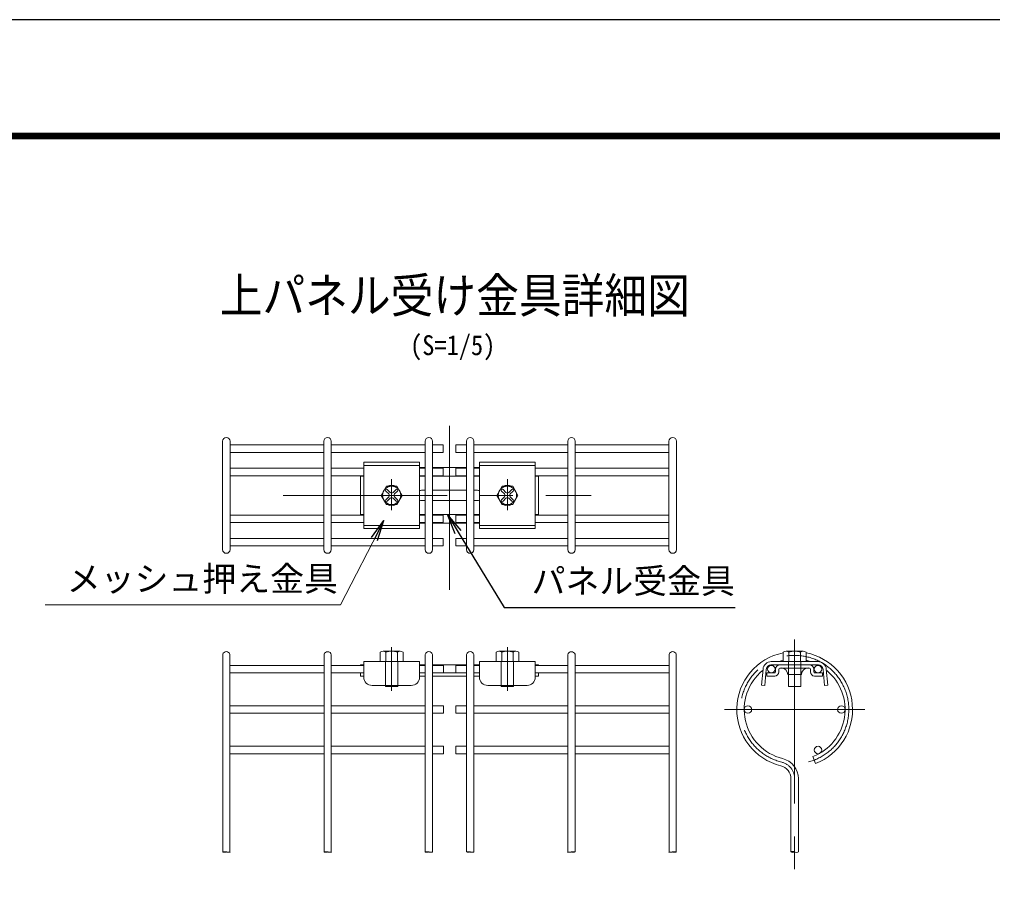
# Model space of a CAD drawing. Units: millimetres, scale not verified, with parts at other scales. Extents: x -4200 to 4200, y -2970 to 2970.
# Drawn here: x 434 to 2317, y 1268 to 2970 of the extents above; entities that cross this region are included whole.
import ezdxf
from ezdxf.enums import TextEntityAlignment as Align

# ---------------------------------------------------------------- set-up
doc = ezdxf.new("R2010")
doc.units = ezdxf.units.MM
doc.header["$LTSCALE"] = 10
doc.linetypes.add('USER1', pattern=[50.8, 31.75, -6.35, 6.35, -6.35])
for name, color, linetype, lineweight in [('0-1_D-STR-DIM', 7, 'Continuous', 13), ('0-2_0', 7, 'Continuous', 25), ('0-5_D-BMK', 2, 'USER1', 13), ('0-9_D-STR3', 3, 'Continuous', 13), ('0-A_D-STR2', 7, 'Continuous', 13), ('0-B_D-STR-TXT', 7, 'Continuous', 13), ('0-D_D-TTL', 7, 'Continuous', 25)]:
    doc.layers.add(name, color=color, linetype=linetype, lineweight=lineweight)
doc.layers.add('0-6_D-TITLE', color=7, linetype='Continuous')
doc.styles.add('ＭＳ ゴシック', font='')
doc.styles.get('ＭＳ ゴシック').set_extended_font_data('MS Gothic')

# ---------------------------------------------------------------- blocks, each defined once
blk = doc.blocks.new('_Open')
at = {"layer": '0-2_0'}
blk.add_line((-10, 1.667), (0, 0), dxfattribs=at)
blk.add_lwpolyline([(-10, -1.667), (0, 0), (-10, 0)], dxfattribs=at)
blk = doc.blocks.new('MLeader5')
at = {"layer": '0-1_D-STR-DIM', "lineweight": 25}
blk.add_line((1277.21, 1974.76), (1261.99, 2012.35), dxfattribs=at)
for points in [[(1288.58, 1981.73), (1261.99, 2012.35), (1282.89, 1978.24)], [(1282.89, 1978.24), (1372.21, 1832.52), (1811.95, 1832.52), (1819.15, 1832.52)]]:
    blk.add_lwpolyline(points, dxfattribs=at)

msp = doc.modelspace()

# ---------------------------------------------------------------- linework, layer by layer
at = {"layer": '0-5_D-BMK'}
for p, q in [((1266.17, 1866.46), (1266.17, 2198.39)), ((1154.17, 2020.83), (1154.17, 2080.84)), ((1378.17, 2020.83), (1378.17, 2080.84)), ((944.33, 2049.35), (1540.54, 2049.35)), ((1934.05, 1770.66), (1934.05, 1314.29)), ((1154.2, 1670.99), (1154.2, 1756.01)), ((1378.17, 1670.99), (1378.17, 1756.01)), ((2069.65, 1635.06), (1798.45, 1635.06))]:
    msp.add_line(p, q, dxfattribs=at)
for centre, radius, start, end in [((1934.05, 1635.06), 104.8, 284.7, 256.20952), ((1901.25, 1501.43), 32.8, 0, 76.20952)]:
    msp.add_arc(centre, radius, start, end, dxfattribs=at)
at = {"layer": '0-9_D-STR3'}
for p, q in [((1100.17, 2113.67), (1208.17, 2113.67)), ((1100.17, 2113.67), (1100.17, 1985.03)), ((1208.17, 2113.67), (1208.17, 1985.03)), ((1324.17, 2113.67), (1432.17, 2113.67)), ((1324.17, 2113.67), (1324.17, 1985.03)), ((1432.17, 2113.67), (1432.17, 1985.03)), ((1100.17, 2107.35), (1208.17, 2107.35)), ((1219.07, 2103.35), (1208.17, 2103.35)), ((1298.87, 2103.35), (1233.47, 2103.35)), ((1324.17, 2107.35), (1432.17, 2107.35)), ((1094.17, 2087.35), (1094.17, 2011.35)), ((1094.17, 2086.35), (1100.17, 2086.35)), ((1208.17, 2086.35), (1219.07, 2086.35)), ((1233.47, 2086.35), (1298.87, 2086.35)), ((1432.17, 2086.35), (1438.17, 2086.35)), ((1438.17, 2011.35), (1438.17, 2087.35)), ((1143.98, 2067), (1133.79, 2049.35)), ((1142.86, 2057.83), (1148.52, 2052.18)), ((1164.37, 2067), (1143.98, 2067)), ((1145.69, 2060.66), (1151.34, 2055)), ((1162.66, 2060.66), (1157, 2055)), ((1165.49, 2057.83), (1159.83, 2052.18)), ((1164.37, 2067), (1174.56, 2049.35)), ((1367.98, 2067), (1357.79, 2049.35)), ((1366.86, 2057.83), (1372.52, 2052.18)), ((1388.37, 2067), (1367.98, 2067)), ((1369.69, 2060.66), (1375.34, 2055)), ((1386.66, 2060.66), (1381, 2055)), ((1389.49, 2057.83), (1383.83, 2052.18)), ((1388.37, 2067), (1398.56, 2049.35)), ((1143.98, 2031.69), (1133.79, 2049.35)), ((1142.86, 2040.86), (1148.52, 2046.52)), ((1145.69, 2038.03), (1151.34, 2043.69)), ((1162.66, 2038.03), (1157, 2043.69)), ((1165.49, 2040.86), (1159.83, 2046.52)), ((1164.37, 2031.69), (1174.56, 2049.35)), ((1367.98, 2031.69), (1357.79, 2049.35)), ((1366.86, 2040.86), (1372.52, 2046.52)), ((1369.69, 2038.03), (1375.34, 2043.69)), ((1386.66, 2038.03), (1381, 2043.69)), ((1389.49, 2040.86), (1383.83, 2046.52)), ((1388.37, 2031.69), (1398.56, 2049.35)), ((1164.37, 2031.69), (1143.98, 2031.69)), ((1388.37, 2031.69), (1367.98, 2031.69)), ((1094.17, 2012.35), (1100.17, 2012.35)), ((1208.17, 2012.35), (1219.07, 2012.35)), ((1233.47, 2012.35), (1298.87, 2012.35)), ((1432.17, 2012.35), (1438.17, 2012.35)), ((1100.17, 1991.35), (1208.17, 1991.35)), ((1100.17, 1985.03), (1208.17, 1985.03)), ((1208.17, 1995.35), (1219.07, 1995.35)), ((1233.47, 1995.35), (1298.87, 1995.35)), ((1324.17, 1991.35), (1432.17, 1991.35)), ((1324.17, 1985.03), (1432.17, 1985.03)), ((1132.15, 1727.75), (1132.15, 1746.27)), ((1137.65, 1747.75), (1170.69, 1747.75)), ((1143.16, 1727.75), (1143.16, 1746.27)), ((1165.19, 1727.75), (1165.19, 1746.27)), ((1176.2, 1746.27), (1176.2, 1727.75)), ((1356.12, 1727.75), (1356.12, 1746.27)), ((1361.63, 1747.75), (1394.67, 1747.75)), ((1367.13, 1727.75), (1367.13, 1746.27)), ((1389.16, 1727.75), (1389.16, 1746.27)), ((1400.17, 1746.27), (1400.17, 1727.75)), ((1912, 1727.87), (1912, 1746.39)), ((1917.51, 1747.87), (1950.55, 1747.87)), ((1923.02, 1727.87), (1923.02, 1746.39)), ((1945.04, 1727.87), (1945.04, 1746.39)), ((1956.05, 1746.39), (1956.05, 1727.87)), ((1100.17, 1727.75), (1208.17, 1727.75)), ((1100.17, 1727.75), (1100.17, 1697.75)), ((1142.2, 1679.75), (1142.2, 1727.75)), ((1166.2, 1679.75), (1166.2, 1727.75)), ((1208.17, 1727.75), (1208.17, 1697.75)), ((1233.4, 1721.35), (1298.94, 1721.35)), ((1313.4, 1721.35), (1324.17, 1721.35)), ((1324.17, 1727.75), (1324.17, 1697.75)), ((1324.17, 1727.75), (1432.17, 1727.75)), ((1366.17, 1679.75), (1366.17, 1727.75)), ((1390.17, 1679.75), (1390.17, 1727.75)), ((1432.17, 1727.75), (1432.17, 1697.75)), ((1432.17, 1721.35), (1438.17, 1721.35)), ((1438.17, 1721.35), (1438.17, 1720.55)), ((1888.73, 1727.87), (1979.37, 1727.87)), ((1888.73, 1721.47), (1979.37, 1721.47)), ((1905.05, 1715.07), (1963.05, 1715.07)), ((1922.05, 1679.87), (1922.05, 1727.87)), ((1946.05, 1679.87), (1946.05, 1727.87)), ((1094.17, 1699.75), (1100.17, 1699.75)), ((1233.4, 1706.15), (1299, 1706.15)), ((1233.4, 1699.75), (1299, 1699.75)), ((1313.4, 1699.75), (1324.17, 1699.75)), ((1432.17, 1706.15), (1438.17, 1706.15)), ((1432.17, 1699.75), (1438.17, 1699.75)), ((1438.17, 1706.15), (1438.17, 1699.75)), ((1872.81, 1713.48), (1869.69, 1682.51)), ((1879.18, 1712.83), (1876.05, 1681.87)), ((1880.05, 1706.27), (1895.45, 1706.27)), ((1897.05, 1713.47), (1897.05, 1707.87)), ((1903.45, 1713.47), (1903.45, 1707.87)), ((1920.85, 1702.68), (1947.25, 1702.68)), ((1964.65, 1713.47), (1964.65, 1707.87)), ((1971.05, 1713.47), (1971.05, 1707.87)), ((1972.65, 1706.27), (1988.05, 1706.27)), ((1972.65, 1699.87), (1988.05, 1699.87)), ((1988.05, 1706.27), (1988.05, 1699.87)), ((1988.93, 1712.83), (1992.05, 1681.87)), ((1995.29, 1713.48), (1998.42, 1682.51)), ((1116.17, 1681.75), (1192.17, 1681.75)), ((1142.2, 1679.75), (1166.2, 1679.75)), ((1340.17, 1681.75), (1416.17, 1681.75)), ((1366.17, 1679.75), (1390.17, 1679.75)), ((1869.69, 1682.51), (1876.05, 1681.87)), ((1922.05, 1679.87), (1946.05, 1679.87)), ((1992.05, 1681.87), (1998.42, 1682.51))]:
    msp.add_line(p, q, dxfattribs=at)
for points in [[(1094.17, 1720.55), (1094.17, 1721.35), (1100.17, 1721.35)], [(1094.17, 1699.75), (1094.17, 1706.15), (1100.17, 1706.15)], [(1880.05, 1706.27), (1880.05, 1699.87), (1895.45, 1699.87)]]:
    msp.add_lwpolyline(points, dxfattribs=at)
for centre in [(1154.17, 2049.35), (1378.17, 2049.35)]:
    msp.add_circle(centre, 17.66, dxfattribs=at)
for centre, radius, start, end in [((1144.27, 2059.25), 2, 44.99953, 224.99952), ((1154.17, 2054.35), 15, 57.53826, 122.46174), ((1154.17, 2057.83), 4, 225.00001, 314.99999), ((1164.07, 2059.25), 2, 315, 135), ((1368.27, 2059.25), 2, 44.99953, 224.99952), ((1378.17, 2054.35), 15, 57.53826, 122.46174), ((1378.17, 2057.83), 4, 225.00001, 314.99999), ((1388.07, 2059.25), 2, 315, 135), ((1144.27, 2039.45), 2, 135, 314.99998), ((1145.69, 2049.35), 4, 314.99999, 45), ((1154.17, 2040.86), 4, 45, 135), ((1162.66, 2049.35), 4, 135, 225.00001), ((1164.07, 2039.45), 2, 225.00001, 44.99999), ((1368.27, 2039.45), 2, 135, 314.99998), ((1369.69, 2049.35), 4, 314.99999, 45), ((1378.17, 2040.86), 4, 45, 135), ((1386.66, 2049.35), 4, 135, 225.00001), ((1388.07, 2039.45), 2, 225.00001, 44.99999), ((1154.17, 2044.35), 15, 237.53826, 302.46174), ((1378.17, 2044.35), 15, 237.53826, 302.46174), ((1137.65, 1736.74), 11.01, 60, 120), ((1154.17, 1705.91), 41.84, 74.73852, 105.26148), ((1170.69, 1736.74), 11.01, 60, 120), ((1361.63, 1736.74), 11.01, 60, 120), ((1378.15, 1705.91), 41.84, 74.73852, 105.26148), ((1394.67, 1736.74), 11.01, 60, 120), ((1917.51, 1736.86), 11.01, 60, 120), ((1934.03, 1706.03), 41.84, 74.73852, 105.26148), ((1950.55, 1736.86), 11.01, 60, 120), ((1888.73, 1711.87), 16, 90, 174.23211), ((1888.73, 1711.87), 9.6, 90, 174.23211), ((1934.05, 1635.06), 97.6, 117.71481, 123.37821), ((1905.05, 1713.47), 8, 90, 180), ((1905.05, 1713.47), 1.6, 90, 180), ((1934.05, 1635.06), 97.6, 103.05813, 108.02633), ((1908.05, 1702.68), 12.8, 0, 90), ((1960.05, 1702.68), 12.8, 90, 180), ((1934.05, 1635.06), 97.6, 71.97367, 76.97302), ((1963.05, 1713.47), 8, 0, 90), ((1963.05, 1713.47), 1.6, 0, 90), ((1979.37, 1711.87), 16, 5.76789, 90), ((1979.37, 1711.87), 9.6, 5.76789, 90), ((1934.05, 1635.06), 97.6, 56.62179, 62.28519), ((1116.17, 1697.75), 16, 180, 270), ((1192.17, 1697.75), 16, 270, 0), ((1340.17, 1697.75), 16, 180, 270), ((1416.17, 1697.75), 16, 270, 0), ((1895.45, 1707.87), 8, 270, 0), ((1895.45, 1707.87), 1.6, 270, 0), ((1972.65, 1707.87), 8, 180, 270), ((1972.65, 1707.87), 1.6, 180, 270)]:
    msp.add_arc(centre, radius, start, end, dxfattribs=at)
at = {"layer": '0-A_D-STR2'}
for p, q in [((827.09, 1944.55), (827.09, 2154.15)), ((841.49, 1944.55), (841.49, 2154.15)), ((841.49, 2146.95), (1022.97, 2146.95)), ((1022.97, 1944.55), (1022.97, 2154.15)), ((1037.37, 1944.55), (1037.37, 2154.15)), ((1037.37, 2146.95), (1219.07, 2146.95)), ((1219.07, 1944.55), (1219.07, 2154.15)), ((1233.47, 1944.55), (1233.47, 2154.15)), ((1233.47, 2146.95), (1254.17, 2146.95)), ((1254.17, 2132.55), (1254.17, 2146.95)), ((1278.18, 2132.55), (1278.18, 2146.95)), ((1298.87, 2146.95), (1278.18, 2146.95)), ((1298.87, 1944.55), (1298.87, 2154.15)), ((1313.27, 1944.55), (1313.27, 2154.15)), ((1494.97, 2146.95), (1313.27, 2146.95)), ((1494.97, 1944.55), (1494.97, 2154.15)), ((1509.37, 1944.55), (1509.37, 2154.15)), ((1690.86, 2146.95), (1509.37, 2146.95)), ((1690.86, 1944.55), (1690.86, 2154.15)), ((1705.26, 1944.55), (1705.26, 2154.15)), ((841.49, 2132.55), (1022.97, 2132.55)), ((1037.37, 2132.55), (1219.07, 2132.55)), ((1233.47, 2132.55), (1254.17, 2132.55)), ((1298.87, 2132.55), (1278.18, 2132.55)), ((1494.97, 2132.55), (1313.27, 2132.55)), ((1690.86, 2132.55), (1509.37, 2132.55)), ((841.49, 2101.75), (1022.97, 2101.75)), ((1037.37, 2101.75), (1100.17, 2101.75)), ((1208.17, 2101.75), (1219.07, 2101.75)), ((1233.47, 2101.75), (1254.17, 2101.75)), ((1254.17, 2087.35), (1254.17, 2101.75)), ((1298.87, 2101.75), (1278.18, 2101.75)), ((1324.17, 2103.35), (1313.27, 2103.35)), ((1324.17, 2101.75), (1313.27, 2101.75)), ((1494.97, 2101.75), (1432.17, 2101.75)), ((1690.86, 2101.75), (1509.37, 2101.75)), ((841.49, 2087.35), (1022.97, 2087.35)), ((1037.37, 2087.35), (1100.17, 2087.35)), ((1208.17, 2087.35), (1219.07, 2087.35)), ((1233.47, 2087.35), (1254.17, 2087.35)), ((1324.17, 2087.35), (1313.27, 2087.35)), ((1313.27, 2086.35), (1324.17, 2086.35)), ((1494.97, 2087.35), (1432.17, 2087.35)), ((1690.86, 2087.35), (1509.37, 2087.35)), ((1212.17, 2059.35), (1219.07, 2059.35)), ((1233.47, 2059.35), (1298.87, 2059.35)), ((1313.27, 2059.35), (1320.17, 2059.35)), ((1212.17, 2039.35), (1219.07, 2039.35)), ((1233.47, 2039.35), (1298.87, 2039.35)), ((1313.27, 2039.35), (1320.17, 2039.35)), ((841.49, 2011.35), (1022.97, 2011.35)), ((841.49, 1996.95), (1022.97, 1996.95)), ((1037.37, 2011.35), (1100.17, 2011.35)), ((1037.37, 1996.95), (1100.17, 1996.95)), ((1208.17, 2011.35), (1219.07, 2011.35)), ((1208.17, 1996.95), (1219.07, 1996.95)), ((1233.47, 2011.35), (1254.17, 2011.35)), ((1233.47, 1996.95), (1254.17, 1996.95)), ((1254.17, 1996.95), (1254.17, 2011.35)), ((1278.18, 1996.95), (1278.18, 2011.35)), ((1298.87, 2011.35), (1278.18, 2011.35)), ((1298.87, 1996.95), (1278.18, 1996.95)), ((1313.27, 2012.35), (1324.17, 2012.35)), ((1324.17, 2011.35), (1313.27, 2011.35)), ((1324.17, 1996.95), (1313.27, 1996.95)), ((1494.97, 2011.35), (1432.17, 2011.35)), ((1494.97, 1996.95), (1432.17, 1996.95)), ((1690.86, 2011.35), (1509.37, 2011.35)), ((1690.86, 1996.95), (1509.37, 1996.95)), ((1313.27, 1995.35), (1324.17, 1995.35)), ((841.49, 1966.15), (1022.97, 1966.15)), ((1037.37, 1966.15), (1219.07, 1966.15)), ((1233.47, 1966.15), (1254.17, 1966.15)), ((1254.17, 1951.75), (1254.17, 1966.15)), ((1278.18, 1951.75), (1278.18, 1966.15)), ((1298.87, 1966.15), (1278.18, 1966.15)), ((1494.97, 1966.15), (1313.27, 1966.15)), ((1690.86, 1966.15), (1509.37, 1966.15)), ((841.49, 1951.75), (1022.97, 1951.75)), ((1037.37, 1951.75), (1219.07, 1951.75)), ((1233.47, 1951.75), (1254.17, 1951.75)), ((1298.87, 1951.75), (1278.18, 1951.75)), ((1494.97, 1951.75), (1313.27, 1951.75)), ((1690.86, 1951.75), (1509.37, 1951.75)), ((827.36, 1741.9), (827.36, 1359.72)), ((841.26, 1741.73), (841.26, 1359.72)), ((1023.33, 1742.04), (1023.33, 1359.72)), ((1037.23, 1741.23), (1037.23, 1359.72)), ((1219.16, 1741.8), (1219, 1359.72)), ((1233.05, 1741.83), (1233.41, 1359.72)), ((1299.22, 1741.83), (1299, 1359.72)), ((1313.11, 1741.85), (1313.4, 1359.72)), ((1495.12, 1741.23), (1495.12, 1359.72)), ((1509.01, 1742.05), (1509.02, 1359.72)), ((1691.09, 1741.73), (1691.09, 1359.72)), ((1704.98, 1741.9), (1704.99, 1359.72)), ((1023.33, 1720.55), (841.26, 1720.55)), ((1100.17, 1720.55), (1037.23, 1720.55)), ((1208.17, 1721.35), (1219, 1721.35)), ((1219, 1720.55), (1208.17, 1720.55)), ((1254.2, 1720.55), (1233.4, 1720.55)), ((1254.2, 1720.55), (1254.2, 1706.15)), ((1278.14, 1720.55), (1278.14, 1706.15)), ((1278.14, 1720.55), (1298.94, 1720.55)), ((1324.17, 1720.55), (1313.4, 1720.55)), ((1495.12, 1720.55), (1432.17, 1720.55)), ((1691.09, 1720.55), (1509.01, 1720.55)), ((1023.33, 1706.15), (841.26, 1706.15)), ((1094.17, 1706.15), (1037.23, 1706.15)), ((1208.17, 1706.15), (1219, 1706.15)), ((1208.17, 1699.75), (1219, 1699.75)), ((1254.2, 1706.15), (1233.4, 1706.15)), ((1278.14, 1706.15), (1298.94, 1706.15)), ((1324.17, 1706.15), (1313.4, 1706.15)), ((1495.12, 1706.15), (1438.17, 1706.15)), ((1691.09, 1706.15), (1509.01, 1706.15)), ((1023.33, 1642.26), (841.26, 1642.26)), ((1219, 1642.26), (1037.23, 1642.26)), ((1254.2, 1642.26), (1233.4, 1642.26)), ((1254.2, 1642.26), (1254.2, 1627.86)), ((1278.14, 1642.26), (1278.14, 1627.86)), ((1278.14, 1642.26), (1298.94, 1642.26)), ((1495.12, 1642.26), (1313.4, 1642.26)), ((1691.09, 1642.26), (1509.01, 1642.26)), ((1023.33, 1627.86), (841.26, 1627.86)), ((1219, 1627.86), (1037.23, 1627.86)), ((1254.2, 1627.86), (1233.4, 1627.86)), ((1278.14, 1627.86), (1298.94, 1627.86)), ((1495.12, 1627.86), (1313.4, 1627.86)), ((1691.09, 1627.86), (1509.01, 1627.86)), ((1023.33, 1563.97), (841.26, 1563.97)), ((1219, 1563.97), (1037.23, 1563.97)), ((1254.2, 1563.97), (1233.4, 1563.97)), ((1254.2, 1563.97), (1254.2, 1549.57)), ((1278.14, 1563.97), (1298.94, 1563.97)), ((1495.12, 1563.97), (1313.4, 1563.97)), ((1691.09, 1563.97), (1509.02, 1563.97)), ((1023.33, 1549.57), (841.26, 1549.57)), ((1219, 1549.57), (1037.23, 1549.57)), ((1254.2, 1549.57), (1233.4, 1549.57)), ((1495.12, 1549.57), (1313.4, 1549.57)), ((1691.09, 1549.57), (1509.02, 1549.57)), ((1969.43, 1544.1), (1974.65, 1530.67)), ((1926.85, 1501.43), (1926.85, 1359.72)), ((1941.25, 1501.43), (1941.25, 1359.65))]:
    msp.add_line(p, q, dxfattribs=at)
for points in [[(1298.87, 2087.35), (1278.18, 2087.35), (1278.18, 2101.75)], [(1278.14, 1563.97), (1278.14, 1549.57), (1298.94, 1549.57)]]:
    msp.add_lwpolyline(points, dxfattribs=at)
for centre in [(1888.85, 1713.35), (1979.25, 1713.35), (1843.65, 1635.06), (2024.45, 1635.06), (1979.25, 1556.77)]:
    msp.add_circle(centre, 7.2, dxfattribs=at)
for centre, radius, start, end in [((834.29, 2154.15), 7.2, 0, 180), ((1030.17, 2154.15), 7.2, 0, 180), ((1226.27, 2154.15), 7.2, 0, 180), ((1306.07, 2154.15), 7.2, 0, 180), ((1502.17, 2154.15), 7.2, 0, 180), ((1698.06, 2154.15), 7.2, 0, 180), ((1212.17, 2049.35), 10, 90, 113.57818), ((1320.17, 2049.35), 10, 66.42182, 90), ((1212.17, 2049.35), 10, 246.42182, 270), ((1320.17, 2049.35), 10, 270, 293.57818), ((834.29, 1944.55), 7.2, 180, 0), ((1030.17, 1944.55), 7.2, 180, 0), ((1226.27, 1944.55), 7.2, 180, 0), ((1306.07, 1944.55), 7.2, 180, 0), ((1502.17, 1944.55), 7.2, 180, 0), ((1698.06, 1944.55), 7.2, 180, 0), ((834.29, 1739.93), 7.2, 14.48108, 164.10594), ((1030.17, 1739.8), 7.2, 11.45767, 161.79197), ((1226.11, 1739.93), 7.2, 15.30268, 164.89611), ((1306.17, 1739.95), 7.2, 15.30268, 164.89611), ((1502.17, 1739.8), 7.2, 18.2085, 168.5428), ((1698.06, 1739.93), 7.2, 15.89453, 165.51939), ((1934.05, 1635.06), 112, 101.35516, 256.20952), ((1934.05, 1635.06), 112, 291.25, 78.67181), ((1934.05, 1635.06), 97.6, 129.43822, 256.20952), ((1934.05, 1635.06), 97.6, 291.25, 50.56178), ((1901.25, 1501.43), 25.6, 0, 76.20952), ((1901.25, 1501.43), 40, 0, 76.20952)]:
    msp.add_arc(centre, radius, start, end, dxfattribs=at)
for centre, major_axis, ratio in [((830.96, 1359.72), (-3.6, 0), 0.114898), ((1026.93, 1359.72), (-3.6, 0), 0.114898), ((1222.53, 1359.72), (-3.6, 0), 0.114898), ((1302.55, 1359.72), (-3.6, 0), 0.114898), ((1505.42, 1359.72), (3.6, 0), 0.114898), ((1701.39, 1359.72), (3.6, 0), 0.114898), ((1930.46, 1359.72), (3.6, 0), 0.246642)]:
    msp.add_ellipse(centre, major_axis=major_axis, ratio=ratio, dxfattribs=at)
for centre, major_axis, ratio, start_param, end_param in [((838.16, 1359.72), (3.6, 0), 0.114898, 3.141593, 6.2832842), ((1034.13, 1359.72), (3.6, 0), 0.114898, 3.141593, 6.2832842), ((1229.73, 1359.72), (-3.6, 0), 0.114898, 0.0000003, 3.1416916), ((1309.75, 1359.72), (-3.6, 0), 0.114898, 0.0000003, 3.1416916), ((1498.22, 1359.72), (-3.6, 0), 0.114898, 6.2830864, 9.4247776), ((1694.19, 1359.72), (-3.6, 0), 0.114898, 6.2830864, 9.4247776), ((1937.66, 1359.72), (3.6, 0), 0.246642, 3.1415927, 6.2053633)]:
    msp.add_ellipse(centre, major_axis=major_axis, ratio=ratio, start_param=start_param, end_param=end_param, dxfattribs=at)
at = {"layer": '0-B_D-STR-TXT'}
for q in [(1138.39, 1998.82), (483.4, 1837.95)]:
    msp.add_line((1055.4, 1837.95), q, dxfattribs=at)
at = {"layer": '0-D_D-TTL', "color": 2}
msp.add_lwpolyline([(-4200, 2970), (4200, 2970), (4200, -2970), (-4200, -2970)], close=True, dxfattribs=at)
at = {"layer": '0-D_D-TTL'}
for points in [[(-3930, 2750), (3930, 2750), (3930, -2750), (-3930, -2750)], [(-3927.5, 2747.5), (3927.5, 2747.5), (3927.5, -2747.5), (-3927.5, -2747.5)], [(-3925, 2745), (3925, 2745), (3925, -2745), (-3925, -2745)], [(-3922.5, 2742.5), (3922.5, 2742.5), (3922.5, -2742.5), (-3922.5, -2742.5)], [(-3920, 2740), (3920, 2740), (3920, -2740), (-3920, -2740)]]:
    msp.add_lwpolyline(points, close=True, dxfattribs=at)

# ---------------------------------------------------------------- block references
at = {"layer": '0-1_D-STR-DIM'}
msp.add_blockref('MLeader5', (0, 0), dxfattribs=at)
at = {"layer": '0-B_D-STR-TXT', "xscale": 4, "yscale": 4, "rotation": 62.71117}
msp.add_blockref('_Open', (1139.31, 2000.6), dxfattribs=at)

# ---------------------------------------------------------------- texts
at = {"layer": '0-6_D-TITLE', "style": 'ＭＳ ゴシック', "width": 0.9}
for s, height, p in [('上パネル受け金具詳細図', 67.38, (821.41, 2382.22)), ('(S=1/5)', 38.49, (1189.81, 2309.14))]:
    msp.add_text(s, height=height, dxfattribs=at).set_placement(p, align=Align.BOTTOM_LEFT)
at = {"layer": '0-B_D-STR-TXT', "style": 'ＭＳ ゴシック'}
for s, p in [('メッシュ押え金具', (525.48, 1849.65)), ('パネル受金具', (1424.91, 1845.36))]:
    msp.add_text(s, height=48.09, dxfattribs=at).set_placement(p, align=Align.BOTTOM_LEFT)

doc.saveas('drawing.dxf')
